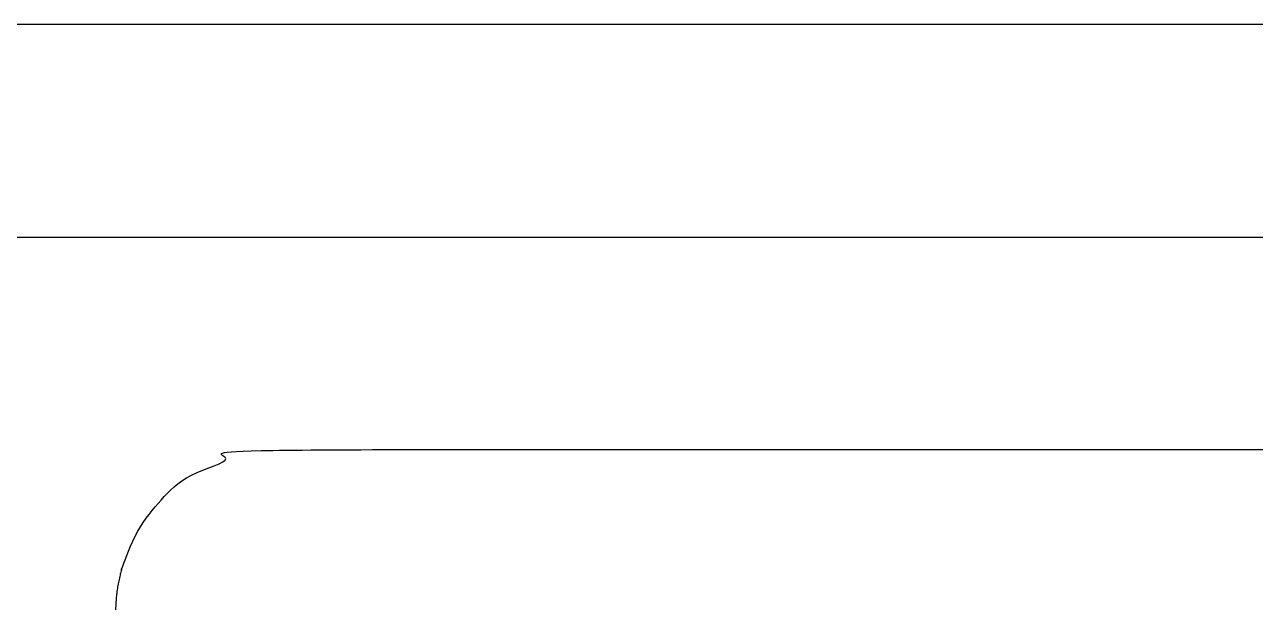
# Paper-space layout 'TOP_A1_00200_01-01-2017_MODELE' of a CAD drawing. Header units: millimetres. Extents: x -52 to 816, y -6 to 294.
# Drawn here: x 704.41 to 733.3, y 277.74 to 291.3 of the extents above; entities that cross this region are included whole.
import ezdxf

# ---------------------------------------------------------------- set-up
doc = ezdxf.new("R2010")
doc.units = ezdxf.units.MM
doc.header["$LTSCALE"] = 2
doc.set_wipeout_variables(frame=1)
for name, color, linetype in [('Cadre', 7, 'Continuous'), ('CARTOUCHE', 7, 'Continuous'), ('LOGO', 7, 'Continuous')]:
    doc.layers.add(name, color=color, linetype=linetype)

# ---------------------------------------------------------------- blocks, each defined once
blk = doc.blocks.new('A$C74495F84')
blk.add_wipeout([(0, 25.622), (0.165, 26.737), (0.738, 27.886), (1.671, 28.791), (2.847, 29.332), (3.544, 29.451), (3.544, 29.451), (94.929, 29.462), (96.055, 29.29), (97.217, 28.699), (97.703, 28.266), (98.095, 27.78), (98.616, 26.658), (98.736, 26.036), (98.752, 25.853), (98.759, 3.839), (98.572, 2.657), (98.019, 1.574), (97.585, 1.077), (97.123, 0.696), (95.934, 0.137), (95.414, 0.032), (95.111, 0.005), (3.755, 0.001), (2.713, 0.169), (1.515, 0.784), (0.671, 1.671), (0.147, 2.788), (0.006, 3.621)]).dxf.layer = 'CARTOUCHE'
at = {"layer": 'CARTOUCHE'}
blk.add_rational_spline([(0, 25.622), (0, 14.731), (0, 3.84), (0, 0), (3.84, 0), (49.379, 0), (94.919, 0), (98.759, 0), (98.759, 3.84), (98.759, 14.731), (98.759, 25.622), (98.759, 29.462), (94.919, 29.462), (49.379, 29.462), (3.84, 29.462), (0, 29.462), (0, 25.622)], [1, 1, 1, 0.707106781187, 1, 1, 1, 0.707106781187, 1, 1, 1, 0.707106781187, 1, 1, 1, 0.707106781187, 1], degree=2, knots=[0, 0, 0, 1, 1, 2.570796, 2.570796, 3.570796, 3.570796, 5.141593, 5.141593, 6.141593, 6.141593, 7.712389, 7.712389, 8.712389, 8.712389, 10.283185, 10.283185, 10.283185], dxfattribs=at)

psp = doc.layouts.new('TOP_A1_00200_01-01-2017_MODELE')

# ---------------------------------------------------------------- linework, layer by layer
at = {"layer": 'Cadre', "flags": 128}
psp.add_lwpolyline([(396, -5.697), (816, -5.697), (816, 291.303), (396, 291.303)], close=True, dxfattribs=at)

# ---------------------------------------------------------------- next in the draw order: block references
at = {"layer": 'CARTOUCHE'}
psp.add_blockref('A$C74495F84', (706.549, 251.868), dxfattribs=at)

# ---------------------------------------------------------------- next in the draw order: linework, layer by layer
at = {"layer": 'LOGO'}
psp.add_lwpolyline([(401, -0.697), (811, -0.697), (811, 286.303), (401, 286.303)], close=True, dxfattribs=at)

doc.saveas('drawing.dxf')
